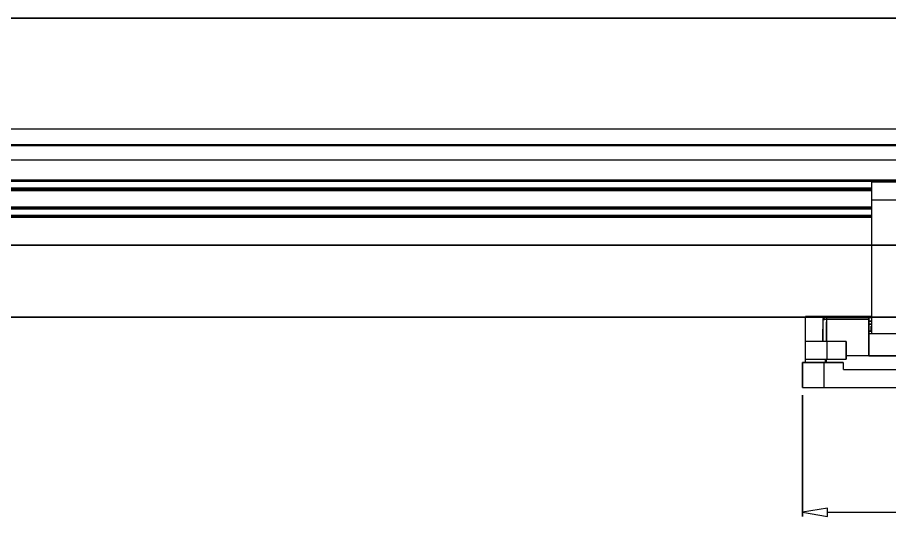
# Model space of a CAD drawing. Extents: x 0.54 to 10.46, y 0.74 to 7.76.
# Drawn here: x 5.545 to 7.135, y 4.21 to 5.123 of the extents above; entities that cross this region are included whole.
import ezdxf

# ---------------------------------------------------------------- set-up
doc = ezdxf.new("R2010")
doc.units = 0
doc.layers.get('0').update_dxf_attribs({"linetype": 'CONTINUOUS'})

msp = doc.modelspace()

# ---------------------------------------------------------------- linework, layer by layer
at = {"color": 9, "const_width": 0.00278}
for points in [[(1.03011, 5.12121), (9.08806, 5.12121)], [(6.9764, 4.43425), (6.9764, 4.21181)], [(7.0224, 4.22), (7.61893, 4.22)]]:
    msp.add_lwpolyline(points, dxfattribs=at)
at = {"color": 0, "const_width": 0.00278}
for points in [[(8.04742, 4.91922), (1.18256, 4.91922)], [(8.04742, 4.88883), (1.18256, 4.88883)], [(8.04742, 4.82389), (1.18256, 4.82389)], [(7.10265, 4.8226), (7.24718, 4.8226)], [(7.10265, 4.8226), (7.10265, 4.78971)], [(7.10265, 4.8094), (3.02024, 4.8094)], [(7.10265, 4.80811), (3.02024, 4.80811)], [(7.24718, 4.78971), (7.10265, 4.78971)], [(7.10265, 4.78971), (7.10265, 4.70731)], [(3.02024, 4.77528), (7.10265, 4.77528)], [(7.10265, 4.7595), (3.02024, 4.7595)], [(7.10265, 4.70731), (7.24718, 4.70731)], [(7.10265, 4.5459), (7.10265, 4.70731)], [(1.46175, 4.5759), (8.04747, 4.5759)], [(7.01856, 4.57753), (6.98178, 4.57753)], [(6.98178, 4.5319), (6.98178, 4.57753)], [(7.01357, 4.5319), (7.01394, 4.57096)], [(7.02051, 4.57747), (7.01882, 4.57747), (7.01394, 4.5726), (7.01394, 4.57096)], [(7.02051, 4.57238), (7.01992, 4.57249), (7.01438, 4.57135), (7.01394, 4.57096)], [(7.01856, 4.57715), (7.01856, 4.57753)], [(7.01856, 4.57753), (7.10265, 4.57753)], [(7.09733, 4.57747), (7.02051, 4.57747)], [(7.09733, 4.57238), (7.02051, 4.57238)], [(7.10265, 4.57493), (7.09728, 4.57493)], [(7.09733, 4.57238), (7.09733, 4.57747)], [(7.09733, 4.50569), (7.09733, 4.57238)], [(7.09733, 4.56293), (7.10265, 4.56293)], [(7.09733, 4.55029), (7.10135, 4.55029)], [(7.10265, 4.56011), (7.10135, 4.56011)], [(7.10135, 4.56011), (7.10135, 4.55029)], [(7.10135, 4.55751), (7.10265, 4.55751)], [(6.98178, 4.49903), (6.98178, 4.5319)], [(6.98178, 4.5319), (7.02115, 4.5319)], [(7.02115, 4.5319), (7.02115, 4.49903)], [(7.02115, 4.5319), (7.05632, 4.5319)], [(7.05632, 4.49903), (7.05632, 4.5319)], [(7.09733, 4.5459), (7.24511, 4.5459)], [(7.24511, 4.50537), (7.09728, 4.50537)], [(7.09733, 4.50537), (7.09733, 4.50569)], [(6.9764, 4.44738), (6.9764, 4.49338)], [(6.9764, 4.49338), (7.01585, 4.49338)], [(7.02115, 4.49903), (6.98178, 4.49903)], [(6.98178, 4.49338), (6.98178, 4.49903)], [(7.01585, 4.49338), (7.01585, 4.44738)], [(7.05089, 4.49338), (7.01585, 4.49338)], [(7.01856, 4.49338), (7.01856, 4.49903)], [(7.02115, 4.49903), (7.05632, 4.49903)], [(7.051, 4.48019), (7.05089, 4.49338)], [(7.59039, 4.48019), (7.051, 4.48019)], [(6.9764, 4.44738), (7.01585, 4.44738)], [(7.01585, 4.44738), (7.62554, 4.44738)]]:
    msp.add_lwpolyline(points, dxfattribs=at)
at = {"color": 250, "const_width": 0.00278}
for points in [[(8.04742, 4.89046), (1.18256, 4.89046)], [(1.18256, 4.88867), (8.04742, 4.88867)], [(8.04742, 4.86268), (1.18256, 4.86268)], [(8.04742, 4.82585), (1.18256, 4.82585)], [(3.02024, 4.81142), (7.10265, 4.81142)], [(3.02024, 4.80681), (7.10265, 4.80681)], [(7.10265, 4.77658), (3.02024, 4.77658)], [(3.02024, 4.77328), (7.10265, 4.77328)], [(7.10265, 4.7615), (3.02024, 4.7615)], [(3.02024, 4.75819), (7.10265, 4.75819)], [(3.02024, 4.70731), (7.10265, 4.70731)], [(7.02051, 4.57238), (7.02018, 4.5319)], [(7.02051, 4.57238), (7.02051, 4.57747)], [(7.10265, 4.56304), (7.09728, 4.56304)], [(7.09733, 4.56858), (7.10265, 4.56858)], [(7.09733, 4.50569), (7.05632, 4.50569)], [(7.01981, 4.49338), (7.01981, 4.49631), (7.01986, 4.49647), (7.01986, 4.49903)]]:
    msp.add_lwpolyline(points, dxfattribs=at)
at = {"color": 0, "const_width": 0.00278}
msp.add_lwpolyline([(6.9764, 4.44738), (6.9764, 4.44738)], close=True, dxfattribs=at)
at = {"color": 9}
msp.add_lwpolyline([(7.0224, 4.22771), (6.9764, 4.22), (7.0224, 4.21235), (7.0224, 4.22771)], close=True, dxfattribs=at)

doc.saveas('drawing.dxf')
